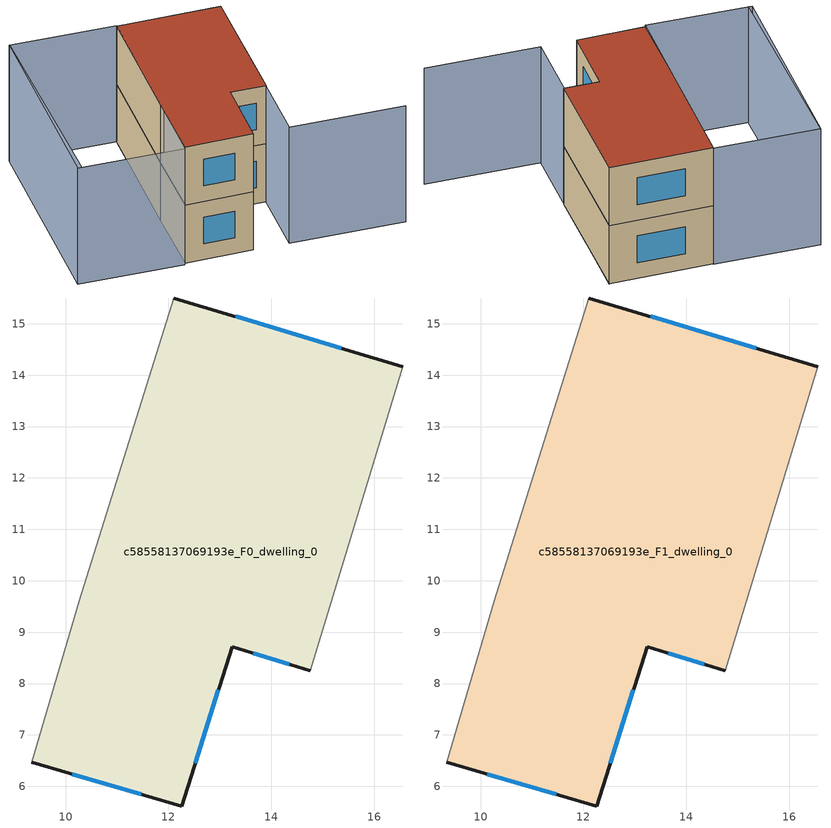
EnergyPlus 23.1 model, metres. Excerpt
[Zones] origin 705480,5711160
c58558137069193e_F0_dwelling_0
 floor ground (EU_floor_Construction): 16.56,14.17 14.76,8.25 13.24,8.72 12.26,5.62 9.34,6.47 10.27,9.61 12.11,15.5 z0
 wall outside (EU_wall_Construction): 16.56,14.17 12.11,15.5 / 9.34,6.47 12.26,5.62 13.24,8.72 14.76,8.25 z0:3
 wall adiabatic (EU_wall_Construction): 12.11,15.5 10.27,9.61 9.34,6.47 / 14.76,8.25 16.56,14.17 z0:3
 window (EU_Window_Construction): 15.36,14.53 13.31,15.14 / 13.65,8.59 14.35,8.38 / 12.52,6.45 12.97,7.88 / 10.13,6.24 11.47,5.85 z0.81:2.19
c58558137069193e_F1_dwelling_0
 floor to c58558137069193e_F0_dwelling_0 (EU_floor_Construction): 16.56,14.17 14.76,8.25 13.24,8.72 12.26,5.62 9.34,6.47 10.27,9.61 12.11,15.5 z3
 wall outside (EU_wall_Construction): 16.56,14.17 12.11,15.5 / 9.34,6.47 12.26,5.62 13.24,8.72 14.76,8.25 z3:6
 wall adiabatic (EU_wall_Construction): 12.11,15.5 10.27,9.61 9.34,6.47 / 14.76,8.25 16.56,14.17 z3:6
 window (EU_Window_Construction): 15.36,14.53 13.31,15.14 / 13.65,8.59 14.35,8.38 / 12.52,6.45 12.97,7.88 / 10.13,6.24 11.47,5.85 z3.81:5.19
 roof outside (EU_roof_Construction): 14.76,8.25 16.56,14.17 12.11,15.5 10.27,9.61 9.34,6.47 12.26,5.62 13.24,8.72 z6
shading: 18.76,3.63 13.8,5.15 / 13.8,5.15 16.57,14.2 / 7.57,16.94 4.87,7.75 / 12.11,15.52 9.26,6.39 / 9.26,6.39 4.7,7.82 / 4.7,7.82 7.55,16.94 / 7.55,16.94 12.11,15.52 z0:6
[Building]
EU S2 Campaign: North Axis=0; Terrain=City; Solar Distribution=FullExterior
[Site:Location]
London: Latitude=51.5; Longitude=-0.5; Time Zone=0; Elevation=25
[SizingPeriod:WeatherFileDays]
AnnualSizingPeriod: Begin Month=1; Begin Day of Month=1; End Month=12; End Day of Month=31; Day of Week for Start Day=Monday; Use Weather File Daylight Saving Period=No; Use Weather File Rain and Snow Indicators=No
[MATERIAL]
EU_InternalMass_Material: Roughness=MediumRough; Thickness=0.1; Conductivity=1; Density=1800; Specific Heat=900; Thermal Absorptance=0.9; Solar Absorptance=0.7; Visible Absorptance=0.7
[MATERIAL:NOMASS] Roughness=MediumRough; Thermal Absorptance=0.9; Solar Absorptance=0.7; Visible Absorptance=0.7
Name | Thermal Resistance
EU_wall_NoMass | 0.555556
EU_roof_NoMass | 0.510204
EU_floor_NoMass | 1.68919
[WINDOWMATERIAL:SIMPLEGLAZINGSYSTEM]
EU_Window_SimpleGlazing: UFactor=3.96; Solar Heat Gain Coefficient=0.85; Visible Transmittance=0.85
[CONSTRUCTION]
EU_wall_Construction: EU_wall_NoMass
EU_roof_Construction: EU_roof_NoMass
EU_floor_Construction: EU_floor_NoMass
EU_Window_Construction: EU_Window_SimpleGlazing
EU_InternalMass_Construction: EU_InternalMass_Material
[ZONE] Type=1; Multiplier=1; Ceiling Height=autocalculate; Floor Area=autocalculate; Part of Total Floor Area=Yes
Name | Volume
c58558137069193e_F0_dwelling_0 | 116.598
c58558137069193e_F1_dwelling_0 | 116.599
[INTERNALMASS] Construction=EU_InternalMass_Construction; Surface Area=38.8663
Name | Zone or ZoneList
c58558137069193e_F0_dwelling_0_EU_InternalMass | c58558137069193e_F0_dwelling_0
c58558137069193e_F1_dwelling_0_EU_InternalMass | c58558137069193e_F1_dwelling_0
[OTHEREQUIPMENT] Fuel Type=Electricity; Design Level Calculation Method=Watts/Area; Power per Zone Floor Area=1; Fraction Latent=0; Fraction Radiant=0; Fraction Lost=0; Carbon Dioxide Generation Rate=0; EndUse Subcategory=EU_Step8_InternalGains
Name | Zone or ZoneList or Space or SpaceList | Schedule
EU_Step8_InternalGain_c58558137069193e_F0_dwelling_0_f000 | c58558137069193e_F0_dwelling_0 | EU_Step8_GainSchedule_c58558137069193e_F0_dwelling_0_f000
EU_Step8_InternalGain_c58558137069193e_F1_dwelling_0_f000 | c58558137069193e_F1_dwelling_0 | EU_Step8_GainSchedule_c58558137069193e_F1_dwelling_0_f000
[ZONEVENTILATION:DESIGNFLOWRATE] Schedule=EU_AlwaysOn; Design Flow Rate Calculation Method=AirChanges/Hour; Air Changes per Hour=0.48; Ventilation Type=Natural; Fan Pressure Rise=0; Fan Total Efficiency=1; Constant Term Coefficient=1; Temperature Term Coefficient=0; Velocity Term Coefficient=0; Velocity Squared Term Coefficient=0; Minimum Indoor Temperature=-100; Maximum Indoor Temperature=100; Delta Temperature=-100; Minimum Outdoor Temperature=-100; Maximum Outdoor Temperature=100; Maximum Wind Speed=40
Name | Zone or ZoneList or Space or SpaceList
EU_ConstantAir_c58558137069193e_F0_dwelling_0 | c58558137069193e_F0_dwelling_0
EU_ConstantAir_c58558137069193e_F1_dwelling_0 | c58558137069193e_F1_dwelling_0
[HVACTEMPLATE:THERMOSTAT] Constant Heating Setpoint=20; Constant Cooling Setpoint=50
EU_HeatOnly_c58558137069193e_F0_dwelling_0; EU_HeatOnly_c58558137069193e_F1_dwelling_0
[HVACTEMPLATE:ZONE:IDEALLOADSAIRSYSTEM] System Availability Schedule=EU_AlwaysOn; Maximum Heating Supply Air Temperature=50; Minimum Cooling Supply Air Temperature=13; Maximum Heating Supply Air Humidity Ratio=0.0156; Minimum Cooling Supply Air Humidity Ratio=0.0077; Heating Limit=NoLimit; Cooling Limit=NoLimit; Heating Availability Schedule=EU_AlwaysOn; Cooling Availability Schedule=EU_CoolingOff; Dehumidification Control Type=ConstantSensibleHeatRatio; Cooling Sensible Heat Ratio=0.7; Dehumidification Setpoint=60; Humidification Control Type=None; Humidification Setpoint=30; Outdoor Air Method=None; Outdoor Air Flow Rate per Person=0.00944; Outdoor Air Flow Rate per Zone Floor Area=0; Outdoor Air Flow Rate per Zone=0; Demand Controlled Ventilation Type=None; Outdoor Air Economizer Type=NoEconomizer; Heat Recovery Type=None; Sensible Heat Recovery Effectiveness=0.7; Latent Heat Recovery Effectiveness=0.65
Name | Template Thermostat
c58558137069193e_F0_dwelling_0 | EU_HeatOnly_c58558137069193e_F0_dwelling_0
c58558137069193e_F1_dwelling_0 | EU_HeatOnly_c58558137069193e_F1_dwelling_0
[SIZING:ZONE] Zone Cooling Design Supply Air Temperature Input Method=SupplyAirTemperature; Zone Cooling Design Supply Air Temperature=13; Zone Heating Design Supply Air Temperature Input Method=SupplyAirTemperature; Zone Heating Design Supply Air Temperature=50; Zone Cooling Design Supply Air Humidity Ratio=0.008; Zone Heating Design Supply Air Humidity Ratio=0.008; Cooling Design Air Flow Method=DesignDay; Cooling Design Air Flow Rate=0; Cooling Minimum Air Flow per Zone Floor Area=0.000762; Cooling Minimum Air Flow=0; Cooling Minimum Air Flow Fraction=0.2; Heating Design Air Flow Method=DesignDay; Heating Design Air Flow Rate=0; Heating Maximum Air Flow per Zone Floor Area=0.002032; Heating Maximum Air Flow=0.141576; Heating Maximum Air Flow Fraction=0.3; Account for Dedicated Outdoor Air System=No; Dedicated Outdoor Air System Control Strategy=NeutralSupplyAir; Dedicated Outdoor Air Low Setpoint Temperature for Design=autosize; Dedicated Outdoor Air High Setpoint Temperature for Design=autosize; Zone Load Sizing Method=Sensible Load Only No Latent Load; Zone Latent Cooling Design Supply Air Humidity Ratio Input Method=HumidityRatioDifference; Zone Cooling Design Supply Air Humidity Ratio Difference=0.005; Zone Latent Heating Design Supply Air Humidity Ratio Input Method=HumidityRatioDifference; Zone Humidification Design Supply Air Humidity Ratio Difference=0.005
c58558137069193e_F0_dwelling_0; c58558137069193e_F1_dwelling_0
[SCHEDULE:CONSTANT]
Name | Hourly Value
EU_AlwaysOn | 1
EU_CoolingOff | 0
[SCHEDULE:FILE] Column Number=1; Rows to Skip at Top=0; Number of Hours of Data=8760; Column Separator=Comma; Interpolate to Timestep=No; Minutes per Item=60; Adjust Schedule for Daylight Savings=Yes
Name | File
EU_Step8_GainSchedule_c58558137069193e_F0_dwelling_0_f000 | ../../schedules/c58558137069193e/c58558137069193e_F0_dwelling_0_f000_gain.csv
EU_Step8_GainSchedule_c58558137069193e_F1_dwelling_0_f000 | ../../schedules/c58558137069193e/c58558137069193e_F1_dwelling_0_f000_gain.csv
